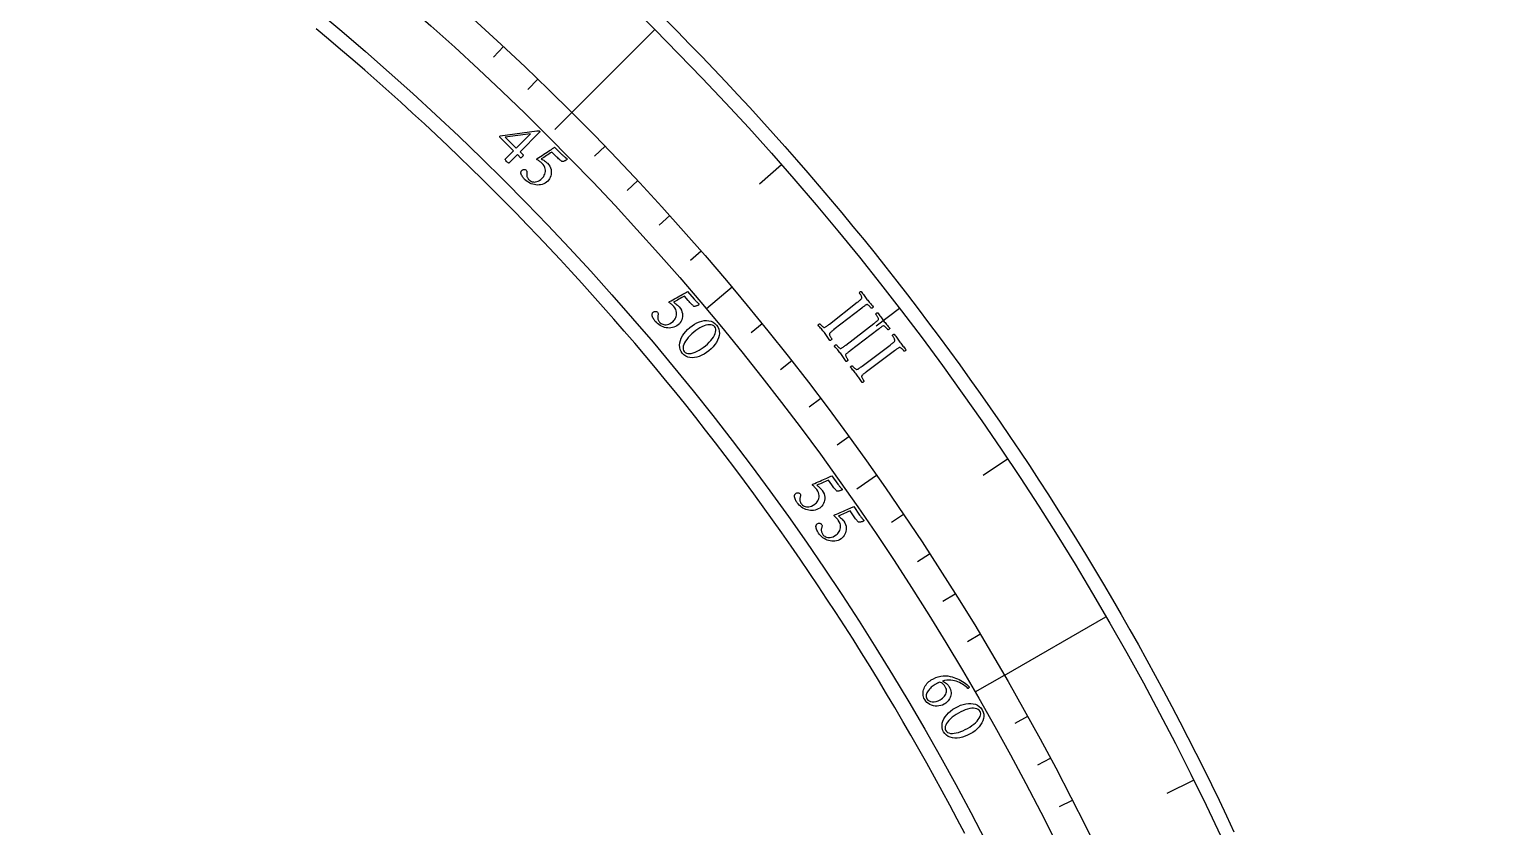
# Model space of a CAD drawing. Header units: millimetres. Extents: x -60 to 60, y -60 to 77.
# Drawn here: x 29.05 to 59.69, y 25.42 to 42.22 of the extents above; entities that cross this region are included whole.
import ezdxf

# ---------------------------------------------------------------- set-up
doc = ezdxf.new("R2010")
doc.units = ezdxf.units.MM
for name, color, linetype in [('CUT_INNER', 6, 'Continuous'), ('CUT_OUTER', 1, 'Continuous'), ('ENGRAVE', 7, 'Continuous'), ('ENGRAVE_FINE', 8, 'Continuous'), ('TEXT', 5, 'Continuous')]:
    doc.layers.add(name, color=color, linetype=linetype)

msp = doc.modelspace()

# ---------------------------------------------------------------- linework, layer by layer
at = {"layer": 'CUT_INNER'}
msp.add_lwpolyline([(48.7314, 25.2836), (48.5754, 25.5821), (48.4175, 25.8797), (48.2578, 26.1763), (48.0962, 26.4719), (47.9329, 26.7665), (47.7678, 27.0601), (47.6008, 27.3527), (47.4321, 27.6443), (47.2616, 27.9348), (47.0893, 28.2242), (46.9152, 28.5126), (46.7394, 28.8), (46.5618, 29.0862), (46.3825, 29.3714), (46.2014, 29.6554), (46.0185, 29.9383), (45.834, 30.2201), (45.6477, 30.5008), (45.4597, 30.7803), (45.27, 31.0587), (45.0785, 31.3359), (44.8854, 31.6119), (44.6906, 31.8867), (44.4941, 32.1603), (44.2959, 32.4327), (44.0961, 32.7039), (43.8946, 32.9738), (43.6914, 33.2426), (43.4867, 33.51), (43.2802, 33.7762), (43.0722, 34.0411), (42.8625, 34.3048), (42.6512, 34.5671), (42.4383, 34.8282), (42.2238, 35.0879), (42.0077, 35.3464), (41.79, 35.6034), (41.5708, 35.8592), (41.35, 36.1136), (41.1276, 36.3666), (40.9037, 36.6183), (40.6782, 36.8686), (40.4512, 37.1175), (40.2227, 37.365), (39.9927, 37.6111), (39.7612, 37.8558), (39.5281, 38.099), (39.2936, 38.3409), (39.0576, 38.5812), (38.8202, 38.8202), (38.5812, 39.0576), (38.3409, 39.2936), (38.099, 39.5281), (37.8558, 39.7612), (37.6111, 39.9927), (37.365, 40.2227), (37.1175, 40.4512), (36.8686, 40.6782), (36.6183, 40.9037), (36.3666, 41.1276), (36.1136, 41.35), (35.8592, 41.5708), (35.6034, 41.79), (35.3464, 42.0077), (35.0879, 42.2238)], dxfattribs=at)
at = {"layer": 'CUT_OUTER'}
msp.add_lwpolyline([(42.4264, 42.4264), (42.6859, 42.1653), (42.9438, 41.9026), (43.2002, 41.6383), (43.4548, 41.3724), (43.7079, 41.105), (43.9593, 40.8361), (44.209, 40.5656), (44.4571, 40.2935), (44.7035, 40.02), (44.9482, 39.7449), (45.1912, 39.4684), (45.4325, 39.1904), (45.6721, 38.9109), (45.91, 38.6299), (46.1462, 38.3475), (46.3806, 38.0636), (46.6133, 37.7783), (46.8442, 37.4916), (47.0734, 37.2034), (47.3008, 36.9139), (47.5264, 36.623), (47.7502, 36.3307), (47.9722, 36.037), (48.1925, 35.742), (48.4109, 35.4456), (48.6274, 35.1479), (48.8422, 34.8488), (49.0551, 34.5485), (49.2662, 34.2468), (49.4754, 33.9439), (49.6827, 33.6397), (49.8882, 33.3342), (50.0918, 33.0275), (50.2935, 32.7195), (50.4933, 32.4103), (50.6912, 32.0999), (50.8872, 31.7882), (51.0813, 31.4754), (51.2735, 31.1614), (51.4637, 30.8462), (51.652, 30.5298), (51.8384, 30.2123), (52.0228, 29.8937), (52.2052, 29.5739), (52.3857, 29.253), (52.5642, 28.931), (52.7407, 28.608), (52.9153, 28.2838), (53.0878, 27.9586), (53.2584, 27.6323), (53.4269, 27.305), (53.5935, 26.9767), (53.758, 26.6473), (53.9205, 26.317), (54.0809, 25.9856), (54.2394, 25.6533), (54.3957, 25.32)], dxfattribs=at)
at = {"layer": 'ENGRAVE'}
for points in [[(40.4646, 40.4646), (42.21, 42.21)], [(40.4646, 40.4646), (40.1076, 40.1076)], [(43.8374, 36.7839), (43.2959, 36.3295)], [(46.8765, 32.8233), (46.4629, 32.5337)], [(49.5588, 28.6128), (51.6965, 29.847)], [(49.5588, 28.6128), (48.9467, 28.2594)]]:
    msp.add_lwpolyline(points, dxfattribs=at)
for radius in [59.694, 57.2256, 57.2256, 56.5187, 55.206]:
    msp.add_circle((0, 0), radius, dxfattribs=at)
at = {"layer": 'ENGRAVE_FINE'}
for points in [[(39.0278, 41.8522), (38.8212, 41.6306)], [(39.7522, 41.1647), (39.5418, 40.9467)], [(41.1647, 39.7522), (40.9467, 39.5418)], [(44.8803, 39.359), (44.4164, 38.9521)], [(41.8522, 39.0278), (41.6306, 38.8212)], [(42.5269, 38.2914), (42.3018, 38.0887)], [(43.1887, 37.5434), (42.9601, 37.3446)], [(47.3584, 36.3394), (46.8689, 35.9637)], [(44.4726, 36.0132), (44.2372, 35.8226)], [(45.0944, 35.2316), (44.8557, 35.0451)], [(45.7024, 34.4392), (45.4605, 34.2569)], [(46.2965, 33.6364), (46.0514, 33.4583)], [(49.6337, 33.1642), (49.1206, 32.8214)], [(47.4422, 32.0001), (47.191, 31.8307)], [(47.9934, 31.1673), (47.7394, 31.0023)], [(48.5301, 30.3249), (48.2732, 30.1644)], [(49.0519, 29.4734), (48.7922, 29.3173)], [(50.0506, 27.7435), (49.7857, 27.5967)], [(50.5272, 26.8658), (50.2597, 26.7236)], [(53.5379, 26.402), (52.9845, 26.129)], [(50.9884, 25.9799), (50.7185, 25.8423)]]:
    msp.add_lwpolyline(points, dxfattribs=at)
at = {"layer": 'TEXT'}
for points in [[(39.7844, 40.0726), (39.788, 40.0683), (39.7902, 40.0637), (39.791, 40.059), (39.7904, 40.0541), (39.7889, 40.0494), (39.7869, 40.0451), (39.7845, 40.0412), (39.7816, 40.0378), (39.3798, 39.6335), (39.4408, 39.5728), (39.4425, 39.5695), (39.4426, 39.5647), (39.441, 39.5585), (39.4377, 39.5508), (39.433, 39.5424), (39.4272, 39.534), (39.4204, 39.5257), (39.4126, 39.5173), (39.407, 39.5121), (39.4019, 39.5081), (39.3971, 39.5053), (39.3927, 39.5036), (39.3214, 39.5746), (39.1429, 39.395), (39.1423, 39.3953), (39.1406, 39.3961), (39.1376, 39.3973), (39.1335, 39.3992), (39.1275, 39.4028), (39.1189, 39.4098), (39.1076, 39.4199), (39.0938, 39.4334), (39.0783, 39.4498), (39.0684, 39.4627), (39.0641, 39.4721), (39.0655, 39.4781), (39.2405, 39.6549), (38.9501, 39.9401), (38.9493, 39.9443), (38.9492, 39.9485), (38.9498, 39.9527), (38.9509, 39.9569), (38.9525, 39.9608), (38.9543, 39.9642), (38.9561, 39.9671), (38.9581, 39.9695), (39.7275, 40.0769), (39.7338, 40.0774), (39.7411, 40.0778), (39.7493, 40.0781), (39.7586, 40.0784), (39.7675, 40.0782), (39.7748, 40.0772), (39.7804, 40.0753), (39.7844, 40.0726)], [(39.5966, 40.0148), (39.0674, 39.9415), (39.2988, 39.7138)], [(39.9533, 39.3934), (39.9808, 39.3621), (40.0025, 39.3298), (40.0184, 39.2964), (40.0287, 39.2619), (40.0339, 39.2273), (40.0349, 39.1934), (40.0317, 39.1602), (40.0244, 39.1277), (40.0133, 39.0969), (39.999, 39.0686), (39.9815, 39.043), (39.9608, 39.02), (39.9336, 38.9962), (39.9048, 38.9764), (39.8746, 38.9607), (39.8428, 38.9491), (39.8101, 38.9412), (39.7772, 38.9367), (39.7442, 38.9356), (39.7109, 38.9378), (39.6778, 38.9432), (39.6454, 38.9513), (39.6138, 38.9624), (39.5828, 38.9763), (39.553, 38.9927), (39.5249, 39.0113), (39.4985, 39.0321), (39.4738, 39.0551), (39.4637, 39.066), (39.4531, 39.0789), (39.442, 39.0937), (39.4303, 39.1105), (39.4192, 39.1283), (39.4097, 39.1463), (39.4017, 39.1644), (39.3952, 39.1826), (39.395, 39.187), (39.3953, 39.1931), (39.3961, 39.2006), (39.3975, 39.2098), (39.3997, 39.2192), (39.403, 39.2278), (39.4076, 39.2354), (39.4133, 39.2422), (39.4246, 39.2518), (39.4365, 39.2587), (39.4489, 39.263), (39.462, 39.2646), (39.4747, 39.2638), (39.4861, 39.2608), (39.4963, 39.2556), (39.5053, 39.2483), (39.5141, 39.2374), (39.5198, 39.2255), (39.5224, 39.2128), (39.5218, 39.1991), (39.5199, 39.1852), (39.5185, 39.1717), (39.5176, 39.1586), (39.5173, 39.1458), (39.5181, 39.1314), (39.5208, 39.1173), (39.5252, 39.1037), (39.5315, 39.0904), (39.5391, 39.0777), (39.5473, 39.0658), (39.5561, 39.0546), (39.5656, 39.0443), (39.5801, 39.0315), (39.5965, 39.0206), (39.6149, 39.0115), (39.6353, 39.0042), (39.6574, 38.9996), (39.6808, 38.9985), (39.7057, 39.0011), (39.732, 39.0072), (39.7594, 39.0177), (39.7873, 39.0335), (39.816, 39.0546), (39.8452, 39.081), (39.8608, 39.0982), (39.8747, 39.1179), (39.8868, 39.1399), (39.8973, 39.1643), (39.9051, 39.1904), (39.9092, 39.2177), (39.9095, 39.2462), (39.906, 39.2758), (39.8976, 39.306), (39.8832, 39.3362), (39.8625, 39.3664), (39.8358, 39.3965), (39.8264, 39.4054), (39.815, 39.4151), (39.8016, 39.4258), (39.7861, 39.4372), (39.7705, 39.448), (39.7567, 39.4567), (39.7446, 39.4631), (39.7343, 39.4674), (39.733, 39.4693), (39.7324, 39.4716), (39.7325, 39.4745), (39.7332, 39.4779), (39.7345, 39.4814), (39.7361, 39.4847), (39.7382, 39.4877), (39.7406, 39.4905), (39.7752, 39.5134), (39.8099, 39.5362), (39.8446, 39.5591), (39.8792, 39.582), (39.9133, 39.6045), (39.9462, 39.6261), (39.978, 39.647), (40.0085, 39.6672), (40.0371, 39.686), (40.0627, 39.7032), (40.0854, 39.7187), (40.1053, 39.7325), (40.2568, 39.579), (40.2675, 39.5684), (40.2786, 39.5579), (40.2901, 39.5475), (40.3019, 39.5373), (40.3136, 39.5276), (40.3244, 39.5189), (40.3343, 39.5112), (40.3434, 39.5045), (40.351, 39.4991), (40.3564, 39.4952), (40.3596, 39.4929), (40.3607, 39.4921), (40.3617, 39.488), (40.3626, 39.4843), (40.3635, 39.4809), (40.3643, 39.4778), (40.3647, 39.475), (40.3644, 39.4724), (40.3634, 39.47), (40.3616, 39.4679), (40.3592, 39.4659), (40.355, 39.4632), (40.3491, 39.4598), (40.3416, 39.4556), (40.3327, 39.451), (40.3232, 39.4465), (40.313, 39.4421), (40.302, 39.4378), (40.2907, 39.4339), (40.2797, 39.4309), (40.2689, 39.4287), (40.2583, 39.4274), (40.2462, 39.4376), (40.2331, 39.4488), (40.219, 39.4611), (40.2038, 39.4745), (40.1876, 39.4892), (40.1703, 39.5055), (40.1519, 39.5233), (40.1325, 39.5428), (40.0464, 39.63), (40.0184, 39.6117), (39.9904, 39.5932), (39.9622, 39.5744), (39.9338, 39.5553), (39.9057, 39.5364), (39.8781, 39.5182), (39.8511, 39.5006), (39.8245, 39.4837), (39.8399, 39.4763), (39.8565, 39.4669), (39.8744, 39.4556), (39.8937, 39.4422), (39.9123, 39.4284), (39.9285, 39.4157), (39.9422, 39.404), (39.9533, 39.3934)], [(42.7257, 36.3679), (42.7507, 36.3347), (42.77, 36.3009), (42.7835, 36.2664), (42.7912, 36.2313), (42.7939, 36.1964), (42.7924, 36.1625), (42.7868, 36.1296), (42.7771, 36.0977), (42.7637, 36.0678), (42.7474, 36.0407), (42.7281, 36.0165), (42.7059, 35.995), (42.6769, 35.9732), (42.6468, 35.9556), (42.6155, 35.9422), (42.5829, 35.9329), (42.5498, 35.9274), (42.5167, 35.9253), (42.4836, 35.9266), (42.4505, 35.9313), (42.418, 35.939), (42.3863, 35.9496), (42.3555, 35.9629), (42.3256, 35.979), (42.2971, 35.9976), (42.2704, 36.0182), (42.2456, 36.0408), (42.2227, 36.0656), (42.2134, 36.0772), (42.2038, 36.0908), (42.1938, 36.1064), (42.1834, 36.124), (42.1736, 36.1426), (42.1654, 36.1612), (42.1587, 36.1799), (42.1536, 36.1985), (42.1537, 36.203), (42.1545, 36.2089), (42.1558, 36.2164), (42.1578, 36.2254), (42.1607, 36.2347), (42.1647, 36.243), (42.1698, 36.2503), (42.176, 36.2566), (42.188, 36.2654), (42.2003, 36.2714), (42.2131, 36.2748), (42.2262, 36.2754), (42.2388, 36.2736), (42.25, 36.2698), (42.2598, 36.2639), (42.2682, 36.256), (42.2762, 36.2444), (42.281, 36.2322), (42.2826, 36.2193), (42.2811, 36.2057), (42.2781, 36.192), (42.2758, 36.1786), (42.2739, 36.1656), (42.2727, 36.1529), (42.2724, 36.1384), (42.2741, 36.1242), (42.2775, 36.1103), (42.2828, 36.0966), (42.2894, 36.0834), (42.2967, 36.0709), (42.3047, 36.0591), (42.3135, 36.0481), (42.327, 36.0343), (42.3425, 36.0222), (42.3602, 36.0118), (42.38, 36.003), (42.4017, 35.9968), (42.425, 35.994), (42.45, 35.9947), (42.4767, 35.9989), (42.5047, 36.0074), (42.5338, 36.0211), (42.5639, 36.0401), (42.595, 36.0643), (42.6118, 36.0803), (42.627, 36.0989), (42.6408, 36.1199), (42.653, 36.1435), (42.6627, 36.169), (42.6687, 36.196), (42.6711, 36.2243), (42.6699, 36.2541), (42.6637, 36.2849), (42.6515, 36.316), (42.6331, 36.3476), (42.6087, 36.3796), (42.6, 36.3892), (42.5893, 36.3997), (42.5767, 36.4113), (42.5621, 36.4239), (42.5473, 36.4358), (42.5341, 36.4454), (42.5226, 36.4528), (42.5126, 36.4578), (42.5115, 36.4597), (42.5111, 36.4621), (42.5113, 36.465), (42.5123, 36.4683), (42.5138, 36.4717), (42.5157, 36.4749), (42.5179, 36.4777), (42.5206, 36.4803), (42.5568, 36.5006), (42.593, 36.5209), (42.6293, 36.5412), (42.6655, 36.5615), (42.7012, 36.5814), (42.7356, 36.6006), (42.7688, 36.6191), (42.8007, 36.6369), (42.8305, 36.6537), (42.8574, 36.6689), (42.8812, 36.6827), (42.902, 36.6951), (43.0419, 36.5309), (43.0518, 36.5195), (43.062, 36.5082), (43.0727, 36.4971), (43.0838, 36.486), (43.0947, 36.4755), (43.1049, 36.466), (43.1142, 36.4576), (43.1228, 36.4502), (43.1299, 36.4443), (43.1351, 36.44), (43.1381, 36.4375), (43.1391, 36.4366), (43.1398, 36.4325), (43.1405, 36.4287), (43.1411, 36.4252), (43.1417, 36.4221), (43.1419, 36.4193), (43.1414, 36.4167), (43.1402, 36.4144), (43.1383, 36.4124), (43.1357, 36.4106), (43.1314, 36.4082), (43.1253, 36.4052), (43.1174, 36.4016), (43.1083, 36.3977), (43.0984, 36.3939), (43.0879, 36.3903), (43.0766, 36.3867), (43.0651, 36.3837), (43.0539, 36.3815), (43.0429, 36.3801), (43.0323, 36.3796), (43.021, 36.3906), (43.0088, 36.4028), (42.9955, 36.4161), (42.9814, 36.4305), (42.9662, 36.4464), (42.9502, 36.4639), (42.9332, 36.483), (42.9153, 36.5038), (42.8358, 36.5971), (42.8065, 36.5809), (42.7772, 36.5645), (42.7477, 36.5478), (42.718, 36.5308), (42.6886, 36.5141), (42.6598, 36.4979), (42.6315, 36.4823), (42.6038, 36.4674), (42.6185, 36.4589), (42.6344, 36.4483), (42.6515, 36.4357), (42.6697, 36.421), (42.6873, 36.4059), (42.7025, 36.392), (42.7153, 36.3793), (42.7257, 36.3679)], [(46.6756, 36.5284), (46.6917, 36.5081), (46.7079, 36.4882), (46.7241, 36.4688), (46.7403, 36.4498), (46.7568, 36.4309), (46.7734, 36.4114), (46.7903, 36.3914), (46.8075, 36.3708), (46.806, 36.3658), (46.8029, 36.3607), (46.7982, 36.3557), (46.7917, 36.3506), (46.7848, 36.3461), (46.7785, 36.3429), (46.773, 36.341), (46.7682, 36.3403), (46.7641, 36.3453), (46.7583, 36.352), (46.7509, 36.3602), (46.7418, 36.3699), (46.7319, 36.3802), (46.722, 36.3899), (46.7121, 36.399), (46.7023, 36.4076), (46.693, 36.4146), (46.6849, 36.4191), (46.6779, 36.4211), (46.672, 36.4205), (46.663, 36.4165), (46.6532, 36.4113), (46.6428, 36.4048), (46.6317, 36.397), (46.62, 36.3884), (46.6078, 36.3792), (46.5952, 36.3696), (46.5821, 36.3595), (46.58, 36.3578), (46.5779, 36.3562), (46.5758, 36.3545), (46.5737, 36.3529), (46.5716, 36.3513), (46.5695, 36.3496), (46.5674, 36.348), (46.5653, 36.3463), (45.9812, 35.8905), (45.9791, 35.8888), (45.977, 35.8872), (45.9749, 35.8855), (45.9728, 35.8839), (45.9707, 35.8823), (45.9686, 35.8806), (45.9665, 35.879), (45.9644, 35.8773), (45.9515, 35.8671), (45.9392, 35.8573), (45.9276, 35.8479), (45.9167, 35.8389), (45.9067, 35.8303), (45.8981, 35.8219), (45.8908, 35.8139), (45.8848, 35.8062), (45.8832, 35.8011), (45.8835, 35.794), (45.8856, 35.785), (45.8896, 35.774), (45.8947, 35.7621), (45.9006, 35.7501), (45.9072, 35.7381), (45.9144, 35.7262), (45.9215, 35.7152), (45.9275, 35.7061), (45.9324, 35.699), (45.9362, 35.6938), (45.9343, 35.6893), (45.9311, 35.6845), (45.9264, 35.6793), (45.9204, 35.6737), (45.9138, 35.6687), (45.9078, 35.6653), (45.9021, 35.6635), (45.8969, 35.6633), (45.8822, 35.685), (45.8677, 35.7063), (45.8534, 35.727), (45.8394, 35.7473), (45.8253, 35.7673), (45.8107, 35.7873), (45.7956, 35.8074), (45.7801, 35.8276), (45.7646, 35.847), (45.7488, 35.8665), (45.7325, 35.8858), (45.7158, 35.9052), (45.6989, 35.9246), (45.6816, 35.944), (45.6642, 35.9636), (45.6465, 35.9833), (45.6479, 35.9883), (45.651, 35.9933), (45.6558, 35.9984), (45.6622, 36.0035), (45.6691, 36.008), (45.6753, 36.0113), (45.6808, 36.0133), (45.6856, 36.0141), (45.6897, 36.0091), (45.6954, 36.0027), (45.7028, 35.9947), (45.7117, 35.9851), (45.7217, 35.9752), (45.7318, 35.9658), (45.7422, 35.957), (45.7528, 35.9488), (45.7626, 35.9421), (45.7709, 35.938), (45.7774, 35.9363), (45.7823, 35.9371), (45.7932, 35.9417), (45.8049, 35.9478), (45.8173, 35.9556), (45.8305, 35.9649), (45.8443, 35.9752), (45.8585, 35.986), (45.8732, 35.9973), (45.8884, 36.0091), (46.4713, 36.4665), (46.4864, 36.4785), (46.501, 36.4901), (46.5151, 36.5016), (46.5287, 36.5127), (46.5412, 36.5236), (46.5518, 36.534), (46.5607, 36.544), (46.5677, 36.5537), (46.5702, 36.5587), (46.5702, 36.5656), (46.5679, 36.5746), (46.5631, 36.5855), (46.5569, 36.5974), (46.5502, 36.6094), (46.5431, 36.6215), (46.5354, 36.6336), (46.5281, 36.6447), (46.522, 36.6539), (46.5169, 36.6611), (46.513, 36.6663), (46.5148, 36.6708), (46.518, 36.6757), (46.5227, 36.681), (46.5287, 36.6867), (46.5351, 36.6917), (46.5412, 36.6951), (46.5469, 36.6969), (46.5521, 36.6971), (46.568, 36.6754), (46.5837, 36.6538), (46.5991, 36.6323), (46.6143, 36.6108), (46.6295, 36.5897), (46.6447, 36.5689), (46.6601, 36.5484), (46.6756, 36.5284)], [(47.0243, 36.0784), (47.0402, 36.0579), (47.0562, 36.0379), (47.0722, 36.0184), (47.0883, 35.9993), (47.1045, 35.9801), (47.121, 35.9605), (47.1377, 35.9403), (47.1546, 35.9196), (47.1531, 35.9146), (47.15, 35.9096), (47.1452, 35.9045), (47.1387, 35.8995), (47.1317, 35.8951), (47.1254, 35.892), (47.1199, 35.8901), (47.1151, 35.8895), (47.111, 35.8945), (47.1053, 35.9012), (47.0979, 35.9095), (47.0889, 35.9193), (47.0791, 35.9297), (47.0694, 35.9395), (47.0596, 35.9487), (47.0498, 35.9574), (47.0406, 35.9645), (47.0325, 35.9691), (47.0255, 35.9711), (47.0196, 35.9706), (47.0106, 35.9667), (47.0008, 35.9615), (46.9903, 35.9551), (46.9791, 35.9475), (46.9673, 35.939), (46.9551, 35.9299), (46.9423, 35.9204), (46.9292, 35.9104), (46.927, 35.9088), (46.9249, 35.9072), (46.9228, 35.9055), (46.9207, 35.9039), (46.9186, 35.9023), (46.9165, 35.9007), (46.9143, 35.8991), (46.9122, 35.8974), (46.3238, 35.4472), (46.3217, 35.4456), (46.3196, 35.444), (46.3175, 35.4423), (46.3154, 35.4407), (46.3132, 35.4391), (46.3111, 35.4375), (46.309, 35.4359), (46.3069, 35.4342), (46.2938, 35.4242), (46.2814, 35.4145), (46.2698, 35.4052), (46.2587, 35.3963), (46.2487, 35.3877), (46.24, 35.3795), (46.2326, 35.3715), (46.2265, 35.3638), (46.225, 35.3587), (46.2252, 35.3517), (46.2272, 35.3426), (46.231, 35.3316), (46.2361, 35.3196), (46.2418, 35.3076), (46.2483, 35.2956), (46.2554, 35.2835), (46.2624, 35.2725), (46.2683, 35.2634), (46.2731, 35.2562), (46.2769, 35.251), (46.275, 35.2465), (46.2717, 35.2417), (46.267, 35.2366), (46.2609, 35.231), (46.2543, 35.2261), (46.2482, 35.2227), (46.2425, 35.221), (46.2373, 35.2208), (46.2228, 35.2427), (46.2085, 35.2641), (46.1945, 35.285), (46.1806, 35.3054), (46.1667, 35.3255), (46.1523, 35.3457), (46.1374, 35.3659), (46.1221, 35.3862), (46.1068, 35.4059), (46.0911, 35.4254), (46.0751, 35.445), (46.0586, 35.4645), (46.0418, 35.484), (46.0247, 35.5036), (46.0075, 35.5234), (45.99, 35.5432), (45.9915, 35.5482), (45.9946, 35.5532), (45.9994, 35.5582), (46.0059, 35.5633), (46.0128, 35.5678), (46.0191, 35.571), (46.0246, 35.5729), (46.0294, 35.5736), (46.0334, 35.5687), (46.0391, 35.5621), (46.0463, 35.5541), (46.0552, 35.5445), (46.0651, 35.5344), (46.0751, 35.5249), (46.0854, 35.516), (46.0959, 35.5077), (46.1057, 35.501), (46.1139, 35.4967), (46.1204, 35.495), (46.1253, 35.4958), (46.1363, 35.5002), (46.148, 35.5063), (46.1605, 35.5139), (46.1738, 35.523), (46.1877, 35.5332), (46.202, 35.5439), (46.2168, 35.5551), (46.2321, 35.5668), (46.8193, 36.0185), (46.8346, 36.0303), (46.8493, 36.0419), (46.8635, 36.0532), (46.8772, 36.0642), (46.8898, 36.0749), (46.9005, 36.0853), (46.9095, 36.0952), (46.9167, 36.1047), (46.9191, 36.1097), (46.9192, 36.1167), (46.917, 36.1256), (46.9123, 36.1366), (46.9062, 36.1486), (46.8997, 36.1606), (46.8926, 36.1728), (46.8851, 36.185), (46.8779, 36.1962), (46.8718, 36.2054), (46.8669, 36.2127), (46.863, 36.2179), (46.8649, 36.2224), (46.8681, 36.2273), (46.8728, 36.2325), (46.8788, 36.2381), (46.8854, 36.2431), (46.8915, 36.2465), (46.8972, 36.2482), (46.9024, 36.2483), (46.9181, 36.2265), (46.9336, 36.2047), (46.9488, 36.183), (46.9638, 36.1615), (46.9787, 36.1402), (46.9938, 36.1192), (47.009, 36.0986), (47.0243, 36.0784)], [(43.5085, 35.9878), (43.5371, 35.947), (43.5569, 35.9042), (43.568, 35.8594), (43.5703, 35.8128), (43.5649, 35.7651), (43.5526, 35.7174), (43.5334, 35.6697), (43.5075, 35.6221), (43.4757, 35.5754), (43.439, 35.5307), (43.3975, 35.4879), (43.3512, 35.4471), (43.302, 35.4098), (43.2518, 35.3778), (43.2006, 35.3508), (43.1484, 35.329), (43.0964, 35.3131), (43.0459, 35.3035), (42.9967, 35.3005), (42.9488, 35.3038), (42.9036, 35.3144), (42.8622, 35.333), (42.8247, 35.3596), (42.7908, 35.3942), (42.764, 35.433), (42.7454, 35.4743), (42.7351, 35.5182), (42.7331, 35.5647), (42.7385, 35.6126), (42.7505, 35.6606), (42.7691, 35.7088), (42.7943, 35.7571), (42.8253, 35.8045), (42.8612, 35.8499), (42.9021, 35.8934), (42.9479, 35.9348), (42.9967, 35.9726), (43.0465, 36.0052), (43.0975, 36.0326), (43.1495, 36.0548), (43.2014, 36.0711), (43.2521, 36.0807), (43.3015, 36.0835), (43.3496, 36.0797), (43.3951, 36.0685), (43.4367, 36.0495), (43.4746, 36.0226), (43.5085, 35.9878)], [(43.4722, 35.9481), (43.4506, 35.9687), (43.4251, 35.9832), (43.3956, 35.9916), (43.3621, 35.9939), (43.3257, 35.9906), (43.2872, 35.9824), (43.2468, 35.9692), (43.2043, 35.951), (43.1608, 35.9283), (43.1172, 35.9017), (43.0735, 35.8712), (43.0297, 35.8367), (42.9883, 35.8003), (42.9506, 35.7631), (42.9166, 35.7251), (42.8862, 35.6863), (42.8601, 35.6478), (42.839, 35.6107), (42.8229, 35.5751), (42.8117, 35.5408), (42.8062, 35.5088), (42.8071, 35.4802), (42.8144, 35.4548), (42.8282, 35.4327), (42.8507, 35.4111), (42.8771, 35.3962), (42.9073, 35.388), (42.9413, 35.3865), (42.9782, 35.3909), (43.0171, 35.4004), (43.058, 35.415), (43.101, 35.4347), (43.1449, 35.4586), (43.1887, 35.4859), (43.2324, 35.5166), (43.276, 35.5506), (43.318, 35.587), (43.356, 35.6238), (43.3899, 35.661), (43.4197, 35.6986), (43.4451, 35.7359), (43.4654, 35.7719), (43.4807, 35.8068), (43.491, 35.8404), (43.4956, 35.8719), (43.494, 35.9004), (43.4862, 35.9258), (43.4722, 35.9481)], [(47.3686, 35.6251), (47.3843, 35.6045), (47.4001, 35.5843), (47.4159, 35.5646), (47.4318, 35.5454), (47.4479, 35.5261), (47.4641, 35.5063), (47.4807, 35.4859), (47.4974, 35.4651), (47.4959, 35.4601), (47.4927, 35.4551), (47.4878, 35.4501), (47.4813, 35.4451), (47.4742, 35.4408), (47.468, 35.4377), (47.4624, 35.4359), (47.4576, 35.4353), (47.4535, 35.4404), (47.4479, 35.4472), (47.4406, 35.4555), (47.4317, 35.4654), (47.422, 35.4759), (47.4123, 35.4858), (47.4027, 35.4951), (47.393, 35.5039), (47.3838, 35.5111), (47.3758, 35.5157), (47.3688, 35.5178), (47.3629, 35.5173), (47.3538, 35.5135), (47.344, 35.5085), (47.3334, 35.5022), (47.3222, 35.4946), (47.3103, 35.4862), (47.298, 35.4773), (47.2852, 35.4679), (47.2719, 35.458), (47.2698, 35.4564), (47.2676, 35.4548), (47.2655, 35.4532), (47.2634, 35.4516), (47.2612, 35.45), (47.2591, 35.4484), (47.257, 35.4468), (47.2548, 35.4452), (46.6621, 35.0007), (46.66, 34.9991), (46.6579, 34.9975), (46.6557, 34.9959), (46.6536, 34.9943), (46.6515, 34.9927), (46.6493, 34.9911), (46.6472, 34.9895), (46.6451, 34.9879), (46.6319, 34.9779), (46.6194, 34.9684), (46.6077, 34.9592), (46.5966, 34.9504), (46.5865, 34.9419), (46.5777, 34.9337), (46.5702, 34.9258), (46.564, 34.9182), (46.5624, 34.9132), (46.5626, 34.9061), (46.5645, 34.897), (46.5682, 34.886), (46.5731, 34.874), (46.5788, 34.8619), (46.5851, 34.8498), (46.5922, 34.8377), (46.599, 34.8265), (46.6049, 34.8174), (46.6096, 34.8102), (46.6133, 34.8049), (46.6114, 34.8005), (46.608, 34.7957), (46.6032, 34.7906), (46.5971, 34.7851), (46.5905, 34.7802), (46.5843, 34.7769), (46.5787, 34.7752), (46.5735, 34.7752), (46.5591, 34.7972), (46.5451, 34.8187), (46.5312, 34.8397), (46.5176, 34.8602), (46.5038, 34.8805), (46.4896, 34.9008), (46.4749, 34.9212), (46.4598, 34.9417), (46.4447, 34.9614), (46.4292, 34.9811), (46.4133, 35.0008), (46.3971, 35.0205), (46.3804, 35.0402), (46.3636, 35.06), (46.3465, 35.0799), (46.3292, 35.0999), (46.3308, 35.1048), (46.3339, 35.1098), (46.3388, 35.1148), (46.3453, 35.1198), (46.3523, 35.1242), (46.3586, 35.1274), (46.3641, 35.1293), (46.3689, 35.1299), (46.3729, 35.1249), (46.3785, 35.1183), (46.3857, 35.1102), (46.3945, 35.1005), (46.4042, 35.0903), (46.4142, 35.0808), (46.4244, 35.0718), (46.4348, 35.0634), (46.4446, 35.0565), (46.4527, 35.0522), (46.4592, 35.0504), (46.4641, 35.0511), (46.4751, 35.0555), (46.4869, 35.0614), (46.4995, 35.0689), (46.5128, 35.0779), (46.5268, 35.088), (46.5413, 35.0985), (46.5562, 35.1096), (46.5715, 35.1211), (47.1631, 35.5672), (47.1785, 35.5789), (47.1933, 35.5903), (47.2076, 35.6014), (47.2214, 35.6123), (47.2341, 35.6229), (47.2449, 35.6332), (47.254, 35.643), (47.2612, 35.6525), (47.2638, 35.6574), (47.2639, 35.6644), (47.2618, 35.6734), (47.2572, 35.6844), (47.2512, 35.6964), (47.2448, 35.7086), (47.2379, 35.7207), (47.2305, 35.733), (47.2234, 35.7443), (47.2174, 35.7536), (47.2125, 35.7609), (47.2087, 35.7662), (47.2106, 35.7707), (47.2139, 35.7755), (47.2186, 35.7807), (47.2247, 35.7862), (47.2313, 35.7911), (47.2374, 35.7944), (47.2431, 35.7961), (47.2484, 35.7962), (47.2638, 35.7742), (47.2791, 35.7523), (47.2941, 35.7305), (47.3089, 35.7088), (47.3237, 35.6873), (47.3385, 35.6662), (47.3535, 35.6455), (47.3686, 35.6251)], [(45.7327, 32.5058), (45.7548, 32.4705), (45.7711, 32.4351), (45.7815, 32.3996), (45.7861, 32.3639), (45.7857, 32.3289), (45.7813, 32.2953), (45.7729, 32.263), (45.7604, 32.2321), (45.7445, 32.2035), (45.7259, 32.1779), (45.7046, 32.1554), (45.6805, 32.136), (45.6498, 32.1168), (45.6183, 32.1019), (45.5859, 32.0913), (45.5526, 32.0849), (45.5191, 32.0823), (45.486, 32.0831), (45.4531, 32.0872), (45.4206, 32.0947), (45.3888, 32.1053), (45.3582, 32.1186), (45.3287, 32.1345), (45.3003, 32.1532), (45.2735, 32.1741), (45.2487, 32.197), (45.226, 32.2217), (45.2053, 32.2484), (45.1971, 32.2608), (45.1887, 32.2752), (45.1801, 32.2916), (45.1713, 32.31), (45.1632, 32.3294), (45.1566, 32.3487), (45.1516, 32.3678), (45.1481, 32.3868), (45.1486, 32.3913), (45.1499, 32.3971), (45.1519, 32.4045), (45.1547, 32.4133), (45.1584, 32.4223), (45.163, 32.4302), (45.1687, 32.437), (45.1755, 32.4427), (45.1882, 32.4504), (45.201, 32.4554), (45.214, 32.4576), (45.2271, 32.4571), (45.2395, 32.4543), (45.2504, 32.4495), (45.2596, 32.4428), (45.2673, 32.4341), (45.2743, 32.4219), (45.278, 32.4093), (45.2785, 32.3963), (45.2757, 32.3829), (45.2716, 32.3695), (45.2681, 32.3564), (45.2651, 32.3435), (45.2627, 32.331), (45.2613, 32.3166), (45.2616, 32.3023), (45.2639, 32.2881), (45.268, 32.274), (45.2734, 32.2603), (45.2796, 32.2472), (45.2865, 32.2348), (45.2943, 32.223), (45.3065, 32.2082), (45.321, 32.1948), (45.3377, 32.1828), (45.3566, 32.1724), (45.3777, 32.1643), (45.4007, 32.1595), (45.4256, 32.158), (45.4526, 32.1598), (45.4812, 32.1659), (45.5114, 32.177), (45.543, 32.1932), (45.5761, 32.2146), (45.5942, 32.2292), (45.6111, 32.2463), (45.6266, 32.2661), (45.6409, 32.2885), (45.6527, 32.3131), (45.6611, 32.3394), (45.6659, 32.3675), (45.6672, 32.3972), (45.6638, 32.4284), (45.6543, 32.4605), (45.6388, 32.4936), (45.6172, 32.5276), (45.6094, 32.5379), (45.5997, 32.5493), (45.5881, 32.5619), (45.5747, 32.5757), (45.561, 32.5889), (45.5487, 32.5996), (45.5378, 32.608), (45.5283, 32.6138), (45.5274, 32.6158), (45.5272, 32.6183), (45.5277, 32.6211), (45.529, 32.6244), (45.5308, 32.6276), (45.5329, 32.6306), (45.5354, 32.6332), (45.5382, 32.6356), (45.5761, 32.6526), (45.614, 32.6697), (45.6518, 32.6867), (45.6897, 32.7038), (45.727, 32.7205), (45.7629, 32.7367), (45.7976, 32.7522), (45.831, 32.7672), (45.8621, 32.7813), (45.8902, 32.7941), (45.9151, 32.8058), (45.9369, 32.8163), (46.062, 32.6405), (46.0708, 32.6283), (46.0801, 32.6162), (46.0898, 32.6041), (46.0998, 32.5921), (46.1098, 32.5807), (46.1191, 32.5704), (46.1276, 32.5612), (46.1355, 32.5531), (46.1421, 32.5466), (46.1469, 32.5419), (46.1497, 32.5391), (46.1506, 32.5381), (46.151, 32.534), (46.1513, 32.5301), (46.1516, 32.5266), (46.1519, 32.5235), (46.1519, 32.5206), (46.1512, 32.5181), (46.1498, 32.5159), (46.1477, 32.5141), (46.145, 32.5126), (46.1404, 32.5106), (46.1341, 32.5081), (46.1259, 32.5051), (46.1165, 32.502), (46.1064, 32.4991), (46.0955, 32.4964), (46.084, 32.4939), (46.0723, 32.4919), (46.0609, 32.4907), (46.0499, 32.4903), (46.0392, 32.4907), (46.0289, 32.5026), (46.0178, 32.5158), (46.0058, 32.5302), (45.9929, 32.5458), (45.9793, 32.5629), (45.9648, 32.5818), (45.9495, 32.6023), (45.9335, 32.6246), (45.8624, 32.7244), (45.8319, 32.7109), (45.8012, 32.6971), (45.7704, 32.683), (45.7394, 32.6687), (45.7086, 32.6546), (45.6784, 32.641), (45.6489, 32.6279), (45.62, 32.6155), (45.634, 32.6057), (45.6489, 32.5938), (45.6648, 32.5797), (45.6817, 32.5635), (45.6979, 32.5469), (45.7118, 32.5317), (45.7234, 32.518), (45.7327, 32.5058)], [(46.1869, 31.8571), (46.2085, 31.8215), (46.2243, 31.7859), (46.2342, 31.7502), (46.2383, 31.7145), (46.2374, 31.6795), (46.2326, 31.6459), (46.2237, 31.6138), (46.2107, 31.5831), (46.1945, 31.5547), (46.1755, 31.5294), (46.1538, 31.5072), (46.1295, 31.4881), (46.0985, 31.4693), (46.0668, 31.4549), (46.0342, 31.4447), (46.0009, 31.4388), (45.9674, 31.4367), (45.9342, 31.4379), (45.9014, 31.4425), (45.8691, 31.4505), (45.8374, 31.4615), (45.807, 31.4752), (45.7777, 31.4916), (45.7496, 31.5107), (45.7231, 31.532), (45.6986, 31.5552), (45.6763, 31.5802), (45.6559, 31.6072), (45.6479, 31.6197), (45.6397, 31.6342), (45.6313, 31.6508), (45.6228, 31.6693), (45.6149, 31.6888), (45.6086, 31.7082), (45.6039, 31.7274), (45.6007, 31.7464), (45.6013, 31.7508), (45.6026, 31.7567), (45.6047, 31.764), (45.6076, 31.7728), (45.6114, 31.7817), (45.6162, 31.7896), (45.622, 31.7963), (45.6288, 31.8019), (45.6416, 31.8095), (45.6545, 31.8142), (45.6676, 31.8163), (45.6807, 31.8156), (45.693, 31.8126), (45.7038, 31.8076), (45.713, 31.8008), (45.7205, 31.792), (45.7273, 31.7797), (45.7309, 31.7671), (45.7312, 31.7541), (45.7282, 31.7407), (45.7239, 31.7273), (45.7202, 31.7143), (45.7171, 31.7015), (45.7145, 31.689), (45.7128, 31.6746), (45.713, 31.6603), (45.715, 31.6461), (45.7189, 31.6319), (45.7242, 31.6181), (45.7302, 31.605), (45.7369, 31.5925), (45.7445, 31.5806), (45.7565, 31.5655), (45.7708, 31.5519), (45.7873, 31.5398), (45.8061, 31.529), (45.8271, 31.5206), (45.85, 31.5155), (45.875, 31.5137), (45.9019, 31.5152), (45.9307, 31.5208), (45.961, 31.5315), (45.9928, 31.5473), (46.0262, 31.5682), (46.0446, 31.5825), (46.0616, 31.5994), (46.0774, 31.619), (46.092, 31.6412), (46.1042, 31.6656), (46.1129, 31.6918), (46.1182, 31.7197), (46.1199, 31.7495), (46.1169, 31.7807), (46.1079, 31.813), (46.0928, 31.8462), (46.0718, 31.8806), (46.0641, 31.8909), (46.0545, 31.9025), (46.0431, 31.9153), (46.0299, 31.9293), (46.0164, 31.9427), (46.0043, 31.9536), (45.9935, 31.962), (45.9841, 31.968), (45.9832, 31.9701), (45.983, 31.9725), (45.9836, 31.9753), (45.9849, 31.9785), (45.9867, 31.9818), (45.9889, 31.9847), (45.9914, 31.9874), (45.9943, 31.9896), (46.0324, 32.0062), (46.0705, 32.0227), (46.1086, 32.0392), (46.1467, 32.0557), (46.1842, 32.0719), (46.2204, 32.0875), (46.2552, 32.1026), (46.2888, 32.1171), (46.3202, 32.1307), (46.3484, 32.1432), (46.3735, 32.1545), (46.3955, 32.1647), (46.518, 31.9872), (46.5267, 31.9749), (46.5358, 31.9626), (46.5453, 31.9504), (46.5552, 31.9383), (46.565, 31.9267), (46.5741, 31.9163), (46.5826, 31.907), (46.5904, 31.8988), (46.5969, 31.8921), (46.6015, 31.8874), (46.6043, 31.8845), (46.6053, 31.8836), (46.6055, 31.8794), (46.6058, 31.8756), (46.6061, 31.8721), (46.6063, 31.8689), (46.6063, 31.8661), (46.6055, 31.8636), (46.6041, 31.8614), (46.602, 31.8595), (46.5992, 31.8581), (46.5947, 31.8561), (46.5883, 31.8538), (46.5801, 31.8509), (46.5706, 31.848), (46.5604, 31.8452), (46.5496, 31.8426), (46.538, 31.8403), (46.5263, 31.8384), (46.5149, 31.8374), (46.5038, 31.8371), (46.4931, 31.8377), (46.4831, 31.8498), (46.4721, 31.8631), (46.4603, 31.8777), (46.4477, 31.8935), (46.4342, 31.9108), (46.42, 31.9298), (46.4051, 31.9506), (46.3893, 31.9731), (46.3197, 32.0739), (46.289, 32.0608), (46.2581, 32.0474), (46.2271, 32.0338), (46.1959, 32.0199), (46.1649, 32.0062), (46.1345, 31.9931), (46.1048, 31.9804), (46.0758, 31.9684), (46.0896, 31.9584), (46.1043, 31.9463), (46.12, 31.932), (46.1367, 31.9155), (46.1527, 31.8987), (46.1664, 31.8834), (46.1778, 31.8695), (46.1869, 31.8571)], [(48.4038, 28.3757), (48.4207, 28.3433), (48.433, 28.3119), (48.4407, 28.2813), (48.4438, 28.2516), (48.443, 28.223), (48.4393, 28.1957), (48.4326, 28.1696), (48.4229, 28.1448), (48.4108, 28.1215), (48.3973, 28.0997), (48.3821, 28.0795), (48.3655, 28.0608), (48.3481, 28.044), (48.3309, 28.0292), (48.314, 28.0165), (48.2972, 28.0058), (48.262, 27.9883), (48.2255, 27.9756), (48.1878, 27.9679), (48.1489, 27.9651), (48.1099, 27.967), (48.0721, 27.9734), (48.0355, 27.9843), (48.0002, 27.9997), (47.9672, 28.0197), (47.9376, 28.0441), (47.9116, 28.0729), (47.889, 28.1063), (47.8745, 28.1344), (47.8639, 28.1631), (47.8572, 28.1922), (47.8544, 28.2219), (47.8551, 28.2515), (47.8586, 28.2806), (47.8652, 28.3093), (47.8747, 28.3375), (47.8868, 28.3649), (47.9012, 28.3911), (47.9179, 28.4163), (47.9368, 28.4404), (47.9574, 28.4628), (47.9793, 28.483), (48.0023, 28.5011), (48.0265, 28.5169), (48.0748, 28.5429), (48.124, 28.5644), (48.1743, 28.5813), (48.2255, 28.5935), (48.277, 28.6009), (48.3278, 28.6031), (48.3781, 28.6001), (48.4277, 28.592), (48.4652, 28.5827), (48.5028, 28.5711), (48.5404, 28.5572), (48.578, 28.541), (48.6151, 28.5231), (48.6508, 28.504), (48.6854, 28.4837), (48.7186, 28.4622), (48.7499, 28.44), (48.7785, 28.4176), (48.8044, 28.395), (48.8276, 28.3722), (48.829, 28.3676), (48.8282, 28.3627), (48.8251, 28.3575), (48.8196, 28.352), (48.8134, 28.3469), (48.8081, 28.3428), (48.8036, 28.3395), (48.8, 28.3372), (48.7809, 28.3538), (48.7597, 28.3711), (48.7364, 28.389), (48.7111, 28.4075), (48.6837, 28.4258), (48.6544, 28.443), (48.623, 28.4592), (48.5897, 28.4743), (48.5546, 28.4874), (48.5178, 28.4978), (48.4792, 28.5054), (48.4389, 28.5103), (48.397, 28.5116), (48.3533, 28.5087), (48.308, 28.5015), (48.2609, 28.4901), (48.2837, 28.4804), (48.3055, 28.4689), (48.3263, 28.4555), (48.3462, 28.4402), (48.3644, 28.424), (48.38, 28.4078), (48.3932, 28.3917), (48.4038, 28.3757)], [(48.2001, 28.4679), (48.1891, 28.4631), (48.178, 28.4579), (48.1669, 28.4526), (48.1557, 28.4469), (48.1446, 28.4411), (48.1335, 28.4351), (48.1225, 28.4289), (48.1116, 28.4226), (48.0907, 28.4095), (48.0699, 28.3949), (48.0493, 28.379), (48.0289, 28.3617), (48.0094, 28.3433), (47.9913, 28.3243), (47.9747, 28.3044), (47.9597, 28.2839), (47.9466, 28.263), (47.9361, 28.2419), (47.9281, 28.2208), (47.9226, 28.1995), (47.9202, 28.1786), (47.9217, 28.1584), (47.9268, 28.1389), (47.9358, 28.1201), (47.956, 28.0936), (47.9817, 28.0739), (48.0128, 28.061), (48.0494, 28.0549), (48.089, 28.0557), (48.1294, 28.0632), (48.1706, 28.0775), (48.2124, 28.0987), (48.2382, 28.1151), (48.2619, 28.1329), (48.2834, 28.1522), (48.3029, 28.1729), (48.3194, 28.1948), (48.3324, 28.2178), (48.3417, 28.2418), (48.3474, 28.2668), (48.3488, 28.2927), (48.3451, 28.3192), (48.3362, 28.3465), (48.3222, 28.3743), (48.3136, 28.3878), (48.3035, 28.4015), (48.2919, 28.4152), (48.2789, 28.429), (48.2636, 28.4419), (48.2454, 28.4527), (48.2242, 28.4613), (48.2001, 28.4679)], [(49.0967, 27.8859), (49.1178, 27.8408), (49.1299, 27.7952), (49.133, 27.7492), (49.1272, 27.7028), (49.1136, 27.6568), (49.0932, 27.612), (49.066, 27.5683), (49.0322, 27.5259), (48.9928, 27.4854), (48.9489, 27.4478), (48.9006, 27.4129), (48.8479, 27.3807), (48.793, 27.3526), (48.738, 27.3297), (48.6829, 27.3121), (48.6277, 27.2997), (48.5738, 27.2929), (48.5223, 27.2923), (48.4733, 27.2979), (48.4268, 27.3095), (48.3841, 27.3278), (48.3466, 27.3533), (48.3142, 27.386), (48.2869, 27.426), (48.2672, 27.4688), (48.2561, 27.5127), (48.2536, 27.5577), (48.2596, 27.6038), (48.2733, 27.6501), (48.2934, 27.6953), (48.3201, 27.7395), (48.3534, 27.7827), (48.3921, 27.824), (48.4354, 27.8625), (48.4831, 27.8982), (48.5354, 27.931), (48.59, 27.9598), (48.6448, 27.9832), (48.6997, 28.0014), (48.7548, 28.0143), (48.8088, 28.0213), (48.8603, 28.0219), (48.9095, 28.0161), (48.9561, 28.004), (48.999, 27.9851), (49.0368, 27.9591), (49.0693, 27.926), (49.0967, 27.8859)], [(49.0541, 27.8531), (49.0364, 27.8771), (49.0138, 27.8958), (48.9862, 27.9092), (48.9536, 27.9173), (48.9172, 27.9204), (48.8779, 27.919), (48.8357, 27.913), (48.7907, 27.9025), (48.7439, 27.8877), (48.6964, 27.8691), (48.6481, 27.8466), (48.599, 27.8202), (48.5519, 27.7915), (48.5083, 27.7614), (48.4682, 27.7299), (48.4315, 27.697), (48.3991, 27.6637), (48.3719, 27.6308), (48.3498, 27.5985), (48.3329, 27.5667), (48.3219, 27.5362), (48.3179, 27.5078), (48.3207, 27.4815), (48.3303, 27.4574), (48.3488, 27.4322), (48.3722, 27.4129), (48.4005, 27.3996), (48.4337, 27.3922), (48.4708, 27.3901), (48.5108, 27.3927), (48.5536, 27.4), (48.5994, 27.4119), (48.6468, 27.4279), (48.6947, 27.4472), (48.743, 27.4698), (48.7918, 27.4957), (48.8395, 27.5243), (48.8833, 27.5539), (48.9232, 27.5847), (48.9591, 27.6165), (48.9905, 27.6488), (49.0168, 27.6808), (49.0379, 27.7124), (49.0539, 27.7438), (49.0639, 27.774), (49.0673, 27.8023), (49.064, 27.8287), (49.0541, 27.8531)]]:
    msp.add_lwpolyline(points, close=True, dxfattribs=at)

doc.saveas('drawing.dxf')
